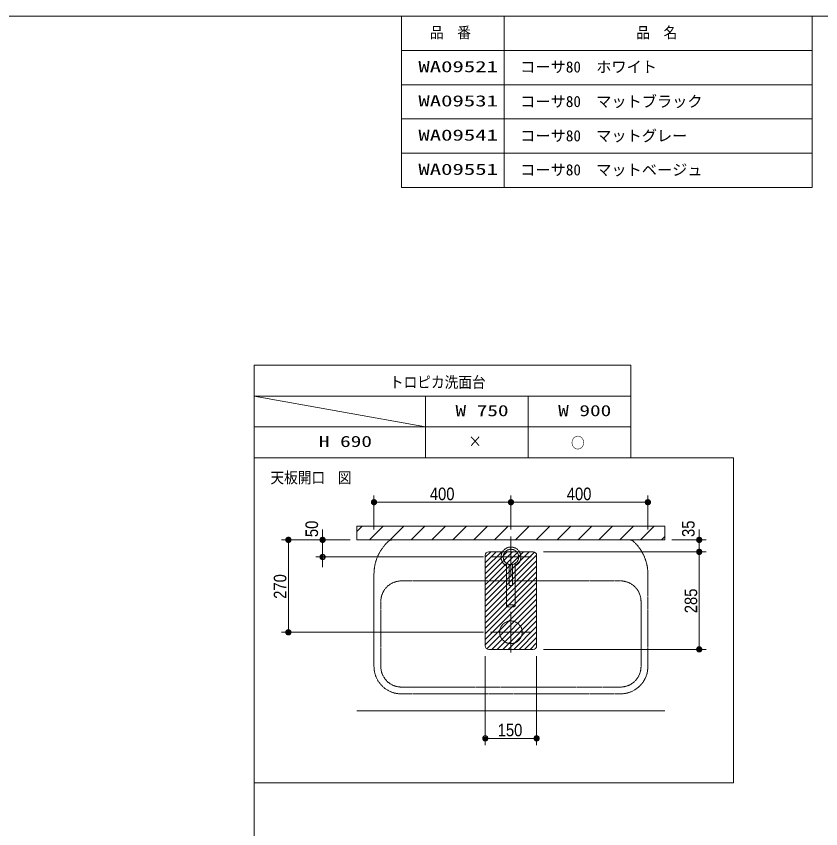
# Model space of a CAD drawing. Units: millimetres, scale not verified. Extents: x -6062 to 6062, y -3045 to 3045.
# Drawn here: x -3712 to -1362, y 396 to 2770 of the extents above; entities that cross this region are included whole.
import ezdxf
from ezdxf.enums import TextEntityAlignment as Align

# ---------------------------------------------------------------- set-up
doc = ezdxf.new("R2010")
doc.units = ezdxf.units.MM
doc.header["$LTSCALE"] = 20
doc.linetypes.add('CHAIN1', pattern=[8, 5, -1, 1, -1])
for name, color, linetype, lineweight in [('0-0_1図面枠', 7, 'Continuous', 9), ('0-1_2寸法-2', 7, 'Continuous', 9), ('0-2_0', 7, 'Continuous', 9), ('0-3_2寸法-1', 7, 'Continuous', 9), ('0-5_3一般', 7, 'Continuous', 9)]:
    doc.layers.add(name, color=color, linetype=linetype, lineweight=lineweight)
doc.styles.add('ＭＳ ゴシック', font='')
doc.styles.add('ＭＳ Ｐゴシック', font='')
doc.styles.get('ＭＳ ゴシック').set_extended_font_data('MS Gothic')
doc.styles.get('ＭＳ Ｐゴシック').set_extended_font_data('MS PGothic')

# ---------------------------------------------------------------- blocks, each defined once
blk = doc.blocks.new('グループ-2')
at = {"layer": '0-0_1図面枠'}
blk.add_lwpolyline([(-80000, 55400), (80000, 55400), (80000, -55400), (-80000, -55400)], close=True, dxfattribs=at)
blk = doc.blocks.new('図面枠')
at = {"layer": '0-0_1図面枠'}
blk.add_blockref('グループ-2', (0, 0), dxfattribs=at)
blk = doc.blocks.new('_Dot')
at = {"layer": '0-2_0'}
for p, q in [((-10, 0), (-20, 0)), ((9.78, 2), (-9.78, 2)), ((7.99, 6), (-7.99, 6)), ((9.16, -3.98), (-9.16, -3.98)), ((6, -7.98), (-6, -7.98))]:
    blk.add_line(p, q, dxfattribs=at)
for points in [[(10, 0), (9.92, 1.25), (9.69, 2.49), (9.3, 3.68), (8.76, 4.82), (8.09, 5.88), (7.29, 6.85), (6.37, 7.71), (5.36, 8.44), (4.26, 9.05), (3.09, 9.51), (1.87, 9.82), (0.63, 9.98), (-0.63, 9.98), (-1.87, 9.82), (-3.09, 9.51), (-4.26, 9.05), (-5.36, 8.44), (-6.37, 7.71), (-7.29, 6.85), (-8.09, 5.88), (-8.76, 4.82), (-9.3, 3.68), (-9.69, 2.49), (-9.92, 1.25), (-10, 0), (0, 0)], [(-10, 0), (-9.92, -1.25), (-9.69, -2.49), (-9.3, -3.68), (-8.76, -4.82), (-8.09, -5.88), (-7.29, -6.85), (-6.37, -7.71), (-5.36, -8.44), (-4.26, -9.05), (-3.09, -9.51), (-1.87, -9.82), (-0.63, -9.98), (0.63, -9.98), (1.87, -9.82), (3.09, -9.51), (4.26, -9.05), (5.36, -8.44), (6.37, -7.71), (7.29, -6.85), (8.09, -5.88), (8.76, -4.82), (9.3, -3.68), (9.69, -2.49), (9.92, -1.25), (10, 0), (0, 0)]]:
    blk.add_lwpolyline(points, close=True, dxfattribs=at)
blk = doc.blocks.new('グループ-24')
at = {"layer": '0-5_3一般', "linetype": 'CHAIN1'}
for p, q in [((-9600, 20600), (-9600, 18200)), ((-10800, 19400), (-8400, 19400))]:
    blk.add_line(p, q, dxfattribs=at)
blk.add_circle((-9600, 19400), 660, dxfattribs=at)
blk = doc.blocks.new('グループ-25')
at = {"layer": '0-5_3一般', "linetype": 'CHAIN1'}
for p, q in [((-2690, 24800), (-16510, 24800)), ((-17600, 22800), (-17600, 17400)), ((-1600, 17400), (-1600, 22800)), ((-16000, 22400), (-3200, 22400)), ((-17200, 17400), (-17200, 21200)), ((-2000, 21200), (-2000, 17400)), ((-3200, 16200), (-16000, 16200)), ((-16000, 15800), (-3200, 15800))]:
    blk.add_line(p, q, dxfattribs=at)
for centre, radius, start, end in [((-15000, 22800), 2600, 133.3418, 180), ((-16510, 24400), 400, 90, 133.3418), ((-2690, 24400), 400, 46.6582, 90), ((-4200, 22800), 2600, 0, 46.6582), ((-16000, 21200), 1200, 90, 180), ((-3200, 21200), 1200, 0, 90), ((-16000, 17400), 1600, 180, 270), ((-16000, 17400), 1200, 180, 270), ((-3200, 17400), 1600, 270, 0), ((-3200, 17400), 1200, 270, 0)]:
    blk.add_arc(centre, radius, start, end, dxfattribs=at)
at = {"layer": '0-5_3一般'}
blk.add_blockref('グループ-24', (0, 0), dxfattribs=at)
blk = doc.blocks.new('グループ-26')
at = {"layer": '0-5_3一般', "linetype": 'CHAIN1'}
for p, q in [((-9600, 25000), (-9600, 22600)), ((-10800, 23800), (-8400, 23800))]:
    blk.add_line(p, q, dxfattribs=at)
for points in [[(-9850, 22285.1), (-9850, 22337), (-9850, 22388.8), (-9850, 22440.7), (-9850, 22492.5), (-9850, 22544.4), (-9850, 22596.2), (-9850, 22648.1), (-9850, 22699.9), (-9850, 22751.8), (-9850, 22803.6), (-9850, 22855.5), (-9850, 22907.3), (-9850, 22959.2), (-9850, 23011), (-9850, 23062.9), (-9850, 23114.7), (-9850, 23166.6), (-9850, 23218.4), (-9850, 23270.3), (-9850, 23322.1), (-9850, 23374), (-9850, 23425.8)], [(-9350, 23425.8), (-9350, 23374), (-9350, 23322.1), (-9350, 23270.3), (-9350, 23218.4), (-9350, 23166.6), (-9350, 23114.7), (-9350, 23062.9), (-9350, 23011), (-9350, 22959.2), (-9350, 22907.3), (-9350, 22855.5), (-9350, 22803.6), (-9350, 22751.8), (-9350, 22699.9), (-9350, 22648.1), (-9350, 22596.2), (-9350, 22544.4), (-9350, 22492.5), (-9350, 22440.7), (-9350, 22388.8), (-9350, 22337), (-9350, 22285.1), (-9350, 22233.3), (-9350, 22181.4), (-9350, 22129.6), (-9350, 22077.7), (-9350, 22025.9), (-9350, 21974), (-9350, 21922.2), (-9350, 21870.3), (-9350, 21818.5), (-9350, 21766.6), (-9350, 21714.8), (-9350, 21662.9), (-9350, 21611.1), (-9350, 21559.2), (-9350, 21507.4), (-9350, 21455.5), (-9350, 21403.7)], [(-9350, 21403.7), (-9350, 21351.8), (-9350, 21300), (-9350, 21248.1), (-9350, 21196.3), (-9350, 21144.4), (-9350, 21092.6), (-9350, 21040.7), (-9350, 20988.9), (-9350, 20937), (-9423.5, 20891.5), (-9600, 20872.7), (-9776.5, 20891.5), (-9850, 20937), (-9850, 20988.9), (-9850, 21040.7), (-9850, 21092.6), (-9850, 21144.4), (-9850, 21196.3), (-9850, 21248.1), (-9850, 21300), (-9850, 21351.8), (-9850, 21403.7), (-9850, 21455.5), (-9850, 21507.4), (-9850, 21559.2), (-9850, 21611.1), (-9850, 21662.9), (-9850, 21714.8), (-9850, 21766.6), (-9850, 21818.5), (-9850, 21870.3), (-9850, 21922.2), (-9850, 21974), (-9850, 22025.9), (-9850, 22077.7), (-9850, 22129.6), (-9850, 22181.4), (-9850, 22233.3), (-9850, 22285.1)], [(-9850, 20937.4), (-9849.8, 20940), (-9849.2, 20942.5), (-9848.3, 20945.1), (-9847, 20947.6), (-9845.3, 20950), (-9843.2, 20952.5), (-9840.8, 20954.9), (-9837.9, 20957.3), (-9834.7, 20959.7), (-9831.2, 20962.1), (-9827.2, 20964.4), (-9822.9, 20966.7), (-9818.2, 20969), (-9813.1, 20971.2), (-9807.7, 20973.4), (-9802.1, 20975.5), (-9796.2, 20977.5), (-9790.1, 20979.5), (-9783.6, 20981.3), (-9776.9, 20983.2), (-9769.9, 20984.9), (-9762.6, 20986.6), (-9755.1, 20988.2), (-9747.2, 20989.7), (-9739.1, 20991.1), (-9730.7, 20992.5), (-9722.1, 20993.8), (-9713.3, 20995.1), (-9704.4, 20996.2), (-9695.4, 20997.2), (-9686.3, 20998.1), (-9677.2, 20999), (-9667.9, 20999.7), (-9658.5, 21000.3), (-9649, 21000.9), (-9639.4, 21001.3), (-9629.7, 21001.6), (-9619.9, 21001.9), (-9610, 21002)], [(-9610, 21002), (-9600, 21002.1), (-9590, 21002), (-9580.1, 21001.9), (-9570.3, 21001.6), (-9560.6, 21001.3), (-9551, 21000.9), (-9541.5, 21000.3), (-9532.1, 20999.7), (-9522.8, 20999), (-9513.7, 20998.1), (-9504.6, 20997.2), (-9495.6, 20996.2), (-9486.7, 20995.1), (-9477.9, 20993.8), (-9469.3, 20992.5), (-9460.9, 20991.1), (-9452.8, 20989.7), (-9444.9, 20988.2), (-9437.4, 20986.6), (-9430.1, 20984.9), (-9423.1, 20983.2), (-9416.4, 20981.3), (-9409.9, 20979.5), (-9403.8, 20977.5), (-9397.9, 20975.5), (-9392.3, 20973.4), (-9386.9, 20971.2), (-9381.8, 20969), (-9377.1, 20966.7), (-9372.8, 20964.4), (-9368.8, 20962.1), (-9365.3, 20959.7), (-9362.1, 20957.3), (-9359.2, 20954.9), (-9356.8, 20952.5), (-9354.7, 20950), (-9353, 20947.6), (-9351.7, 20945.1), (-9350.8, 20942.5)], [(-9350.8, 20942.5), (-9350.2, 20940), (-9350, 20937.4)]]:
    blk.add_lwpolyline(points, dxfattribs=at)
blk.add_lwpolyline([(-9700, 23361.3), (-9500, 23361.3), (-9500, 22130), (-9700, 22130)], close=True, dxfattribs=at)
for radius, start, end in [(580, 295.53323, 244.46677), (450, 282.83959, 257.16469)]:
    blk.add_arc((-9600, 23800), radius, start, end, dxfattribs=at)
blk = doc.blocks.new('グループ-27')
at = {"layer": '0-5_3一般'}
for name in ['グループ-25', 'グループ-26']:
    blk.add_blockref(name, (0, 0), dxfattribs=at)
blk = doc.blocks.new('グループ-50')
at = {"layer": '0-0_1図面枠'}
for p, q in [((-10000, 55400), (-10000, 45400)), ((-16000, 53400), (8000, 53400)), ((-16000, 51400), (8000, 51400)), ((-16000, 49400), (8000, 49400)), ((-16000, 47400), (8000, 47400))]:
    blk.add_line(p, q, dxfattribs=at)
blk.add_lwpolyline([(-16000, 55400), (8000, 55400), (8000, 45400), (-16000, 45400)], close=True, dxfattribs=at)
blk = doc.blocks.new('グループ-51')
at = {"layer": '0-0_1図面枠'}
blk.add_blockref('グループ-50', (0, 0), dxfattribs=at)
at = {"layer": '0-0_1図面枠', "style": 'ＭＳ ゴシック', "width": 0.9}
for s, p in [('品\u3000番', (-14333.4, 53930.8)), ('品\u3000名', (-2279.6, 53921.3))]:
    blk.add_text(s, height=650.9, dxfattribs=at).set_placement(p, align=Align.BOTTOM_LEFT)

msp = doc.modelspace()

# ---------------------------------------------------------------- linework, layer by layer
at = {"layer": '0-0_1図面枠'}
for p, q in [((-3017.5, 1750), (-3017.5, -2420)), ((-1917.5, 1660), (-3017.5, 1660)), ((-3017.5, 1660), (-2517.5, 1570)), ((-2517.5, 1480), (-2517.5, 1660)), ((-2217.5, 1480), (-2217.5, 1660)), ((-3017.5, 1570), (-1917.5, 1570))]:
    msp.add_line(p, q, dxfattribs=at)
for points in [[(-3017.5, 1750), (-1917.5, 1750), (-1917.5, 1480), (-3017.5, 1480)], [(-3017.5, 1480), (-1617.5, 1480), (-1617.5, 530), (-3017.5, 530)]]:
    msp.add_lwpolyline(points, close=True, dxfattribs=at)
at = {"layer": '0-1_2寸法-2'}
for p, q in [((-2817.5, 1255.01), (-2817.5, 1270.01)), ((-1717.5, 1255.01), (-1717.5, 1270.01)), ((-2737.5, 1240), (-2837.5, 1240)), ((-2817.5, 1190), (-2817.5, 1240)), ((-1797.5, 1240), (-1697.5, 1240)), ((-1717.5, 1205), (-1717.5, 1240)), ((-2347.5, 1190), (-2837.5, 1190)), ((-2172.5, 1205), (-1697.5, 1205)), ((-1717.5, 1189.99), (-1717.5, 1174.99)), ((-2817.5, 1174.99), (-2817.5, 1159.99))]:
    msp.add_line(p, q, dxfattribs=at)
at = {"layer": '0-3_2寸法-1'}
for p, q in [((-2667.5, 1270), (-2667.5, 1370)), ((-2267.5, 1270), (-2267.5, 1370)), ((-2267.5, 1270), (-2267.5, 1370)), ((-1867.5, 1270), (-1867.5, 1370)), ((-2652.49, 1350), (-2282.51, 1350)), ((-1882.51, 1350), (-2252.49, 1350)), ((-2837.5, 1240), (-2937.5, 1240)), ((-2917.5, 985.01), (-2917.5, 1224.99)), ((-2172.5, 1205), (-1697.5, 1205)), ((-1717.5, 1189.99), (-1717.5, 935.01)), ((-2347.5, 970), (-2937.5, 970)), ((-2172.5, 920), (-1697.5, 920)), ((-2342.5, 900), (-2342.5, 640)), ((-2192.5, 900), (-2192.5, 640)), ((-2207.51, 660), (-2327.49, 660))]:
    msp.add_line(p, q, dxfattribs=at)
at = {"layer": '0-5_3一般'}
for p, q in [((-2717.5, 1264.56), (-2702.06, 1280)), ((-2681.1, 1240), (-2641.1, 1280)), ((-2620.14, 1240), (-2580.14, 1280)), ((-2559.18, 1240), (-2519.18, 1280)), ((-2498.22, 1240), (-2458.22, 1280)), ((-2437.26, 1240), (-2397.26, 1280)), ((-2376.3, 1240), (-2336.3, 1280)), ((-2315.34, 1240), (-2275.34, 1280)), ((-2254.38, 1240), (-2214.38, 1280)), ((-2193.42, 1240), (-2153.42, 1280)), ((-2132.46, 1240), (-2092.46, 1280)), ((-2071.5, 1240), (-2031.5, 1280)), ((-2010.54, 1240), (-1970.54, 1280)), ((-1949.58, 1240), (-1909.58, 1280)), ((-1888.62, 1240), (-1848.62, 1280)), ((-2717.5, 1240), (-1817.5, 1240)), ((-1827.66, 1240), (-1817.5, 1250.16)), ((-2342.5, 1189), (-2326.5, 1205)), ((-2342.5, 1173), (-2310.5, 1205)), ((-2342.5, 1157), (-2294.5, 1205)), ((-2342.5, 1141), (-2278.5, 1205)), ((-2342.5, 1125), (-2262.5, 1205)), ((-2342.5, 1109), (-2246.5, 1205)), ((-2342.5, 1093), (-2230.5, 1205)), ((-2342.5, 1077), (-2214.5, 1205)), ((-2342.5, 1061), (-2199.12, 1204.38)), ((-2342.5, 930), (-2342.5, 1195)), ((-2342.5, 1045), (-2192.5, 1195)), ((-2342.5, 930), (-2342.5, 1195)), ((-2332.5, 1205), (-2202.5, 1205)), ((-2332.5, 1205), (-2202.5, 1205)), ((-2192.5, 1195), (-2192.5, 930)), ((-2192.5, 1195), (-2192.5, 930)), ((-2342.5, 1029), (-2192.5, 1179)), ((-2342.5, 1013), (-2192.5, 1163)), ((-2342.5, 997), (-2192.5, 1147)), ((-2342.5, 981), (-2192.5, 1131)), ((-2342.5, 965), (-2192.5, 1115)), ((-2342.5, 949), (-2192.5, 1099)), ((-2342.5, 933), (-2192.5, 1083)), ((-2337.9, 921.6), (-2192.5, 1067)), ((-2323.5, 920), (-2192.5, 1051)), ((-2307.5, 920), (-2192.5, 1035)), ((-2291.5, 920), (-2192.5, 1019)), ((-2275.5, 920), (-2192.5, 1003)), ((-2259.5, 920), (-2192.5, 987)), ((-2243.5, 920), (-2192.5, 971)), ((-2227.5, 920), (-2192.5, 955)), ((-2211.5, 920), (-2192.5, 939)), ((-2202.5, 920), (-2332.5, 920)), ((-2202.5, 920), (-2332.5, 920)), ((-2717.5, 740), (-1817.5, 740))]:
    msp.add_line(p, q, dxfattribs=at)
msp.add_lwpolyline([(-2717.5, 1280), (-1817.5, 1280), (-1817.5, 1240), (-2717.5, 1240)], close=True, dxfattribs=at)
for centre, start, end in [((-2332.5, 1195), 90, 180), ((-2332.5, 1195), 90, 180), ((-2202.5, 1195), 0, 90), ((-2202.5, 1195), 0, 90), ((-2332.5, 930), 180, 270), ((-2332.5, 930), 180, 270), ((-2202.5, 930), 270, 0), ((-2202.5, 930), 270, 0)]:
    msp.add_arc(centre, 10, start, end, dxfattribs=at)

# ---------------------------------------------------------------- block references
at = {"layer": '0-0_1図面枠', "xscale": 0.05, "yscale": 0.05}
for name in ['図面枠', 'グループ-51']:
    msp.add_blockref(name, (-1787.5, 0), dxfattribs=at)
at = {"layer": '0-1_2寸法-2', "xscale": 0.7503418, "yscale": 0.7503418}
for p, rotation in [((-2817.5, 1240), 270), ((-1717.5, 1240), 270), ((-1717.5, 1205), 90), ((-2817.5, 1190), 90)]:
    msp.add_blockref('_Dot', p, dxfattribs=dict(at, rotation=rotation))
at = {"layer": '0-3_2寸法-1', "xscale": 0.7503418, "yscale": 0.7503418}
for p, rotation in [((-2667.5, 1350), 180), ((-2267.5, 1350), 180), ((-2917.5, 1240), 90), ((-1717.5, 1205), 90), ((-2917.5, 970), 270), ((-1717.5, 920), 270), ((-2342.5, 660), 180)]:
    msp.add_blockref('_Dot', p, dxfattribs=dict(at, rotation=rotation))
for p in [(-2267.5, 1350), (-1867.5, 1350), (-2192.5, 660)]:
    msp.add_blockref('_Dot', p, dxfattribs=at)
at = {"layer": '0-5_3一般', "xscale": 0.05, "yscale": 0.05}
msp.add_blockref('グループ-27', (-1787.5, 0), dxfattribs=at)

# ---------------------------------------------------------------- texts
at = {"layer": '0-0_1図面枠', "style": 'ＭＳ ゴシック'}
for s, width, p in [('WA09521', 1.5, (-2537.87, 2596.74)), ('WA09531', 1.5, (-2537.87, 2496.74)), ('WA09541', 1.5, (-2537.87, 2396.74)), ('WA09551', 1.5, (-2537.87, 2296.74)), ('トロピカ洗面台', 0.9, (-2621.09, 1674.66)), ('W 750', 1.4, (-2429.45, 1591.59)), ('W 900', 1.4, (-2129.45, 1591.59)), ('H 690', 1.4, (-2828.49, 1501.59)), ('○', 0.9, (-2092.09, 1497.53)), ('×', 0.9, (-2391.99, 1501.76)), ('天板開口', 0.9, (-2970, 1395.64)), ('図', 0.9, (-2773.27, 1395.64))]:
    msp.add_text(s, height=32.55, dxfattribs=dict(at, width=width)).set_placement(p, align=Align.BOTTOM_LEFT)
for s, p in [('コーサ80\u3000ホワイト', (-2240.38, 2595.97)), ('コーサ80\u3000マットブラック', (-2240.38, 2494.9)), ('コーサ80\u3000マットグレー', (-2240.38, 2394.71)), ('コーサ80\u3000マットベージュ', (-2240.38, 2295.2))]:
    msp.add_text(s, height=32.55, dxfattribs=at).set_placement(p, align=Align.BOTTOM_LEFT)
at = {"layer": '0-1_2寸法-2', "style": 'ＭＳ Ｐゴシック', "width": 0.9}
for s, p in [('50', (-2819.98, 1248.06)), ('35', (-1719.98, 1248.41))]:
    msp.add_text(s, height=36.66, rotation=90, dxfattribs=at).set_placement(p, align=Align.BOTTOM_LEFT)
at = {"layer": '0-3_2寸法-1', "style": 'ＭＳ Ｐゴシック', "width": 0.9}
for s, p in [('400', (-2504.39, 1345.04)), ('400', (-2104.39, 1345.04)), ('150', (-2306.11, 655.04))]:
    msp.add_text(s, height=36.66, dxfattribs=at).set_placement(p, align=Align.BOTTOM_LEFT)
for s, p in [('270', (-2912.54, 1067.72)), ('285', (-1712.44, 1025.61))]:
    msp.add_text(s, height=36.66, rotation=90, dxfattribs=at).set_placement(p, align=Align.BOTTOM_LEFT)

doc.saveas('drawing.dxf')
